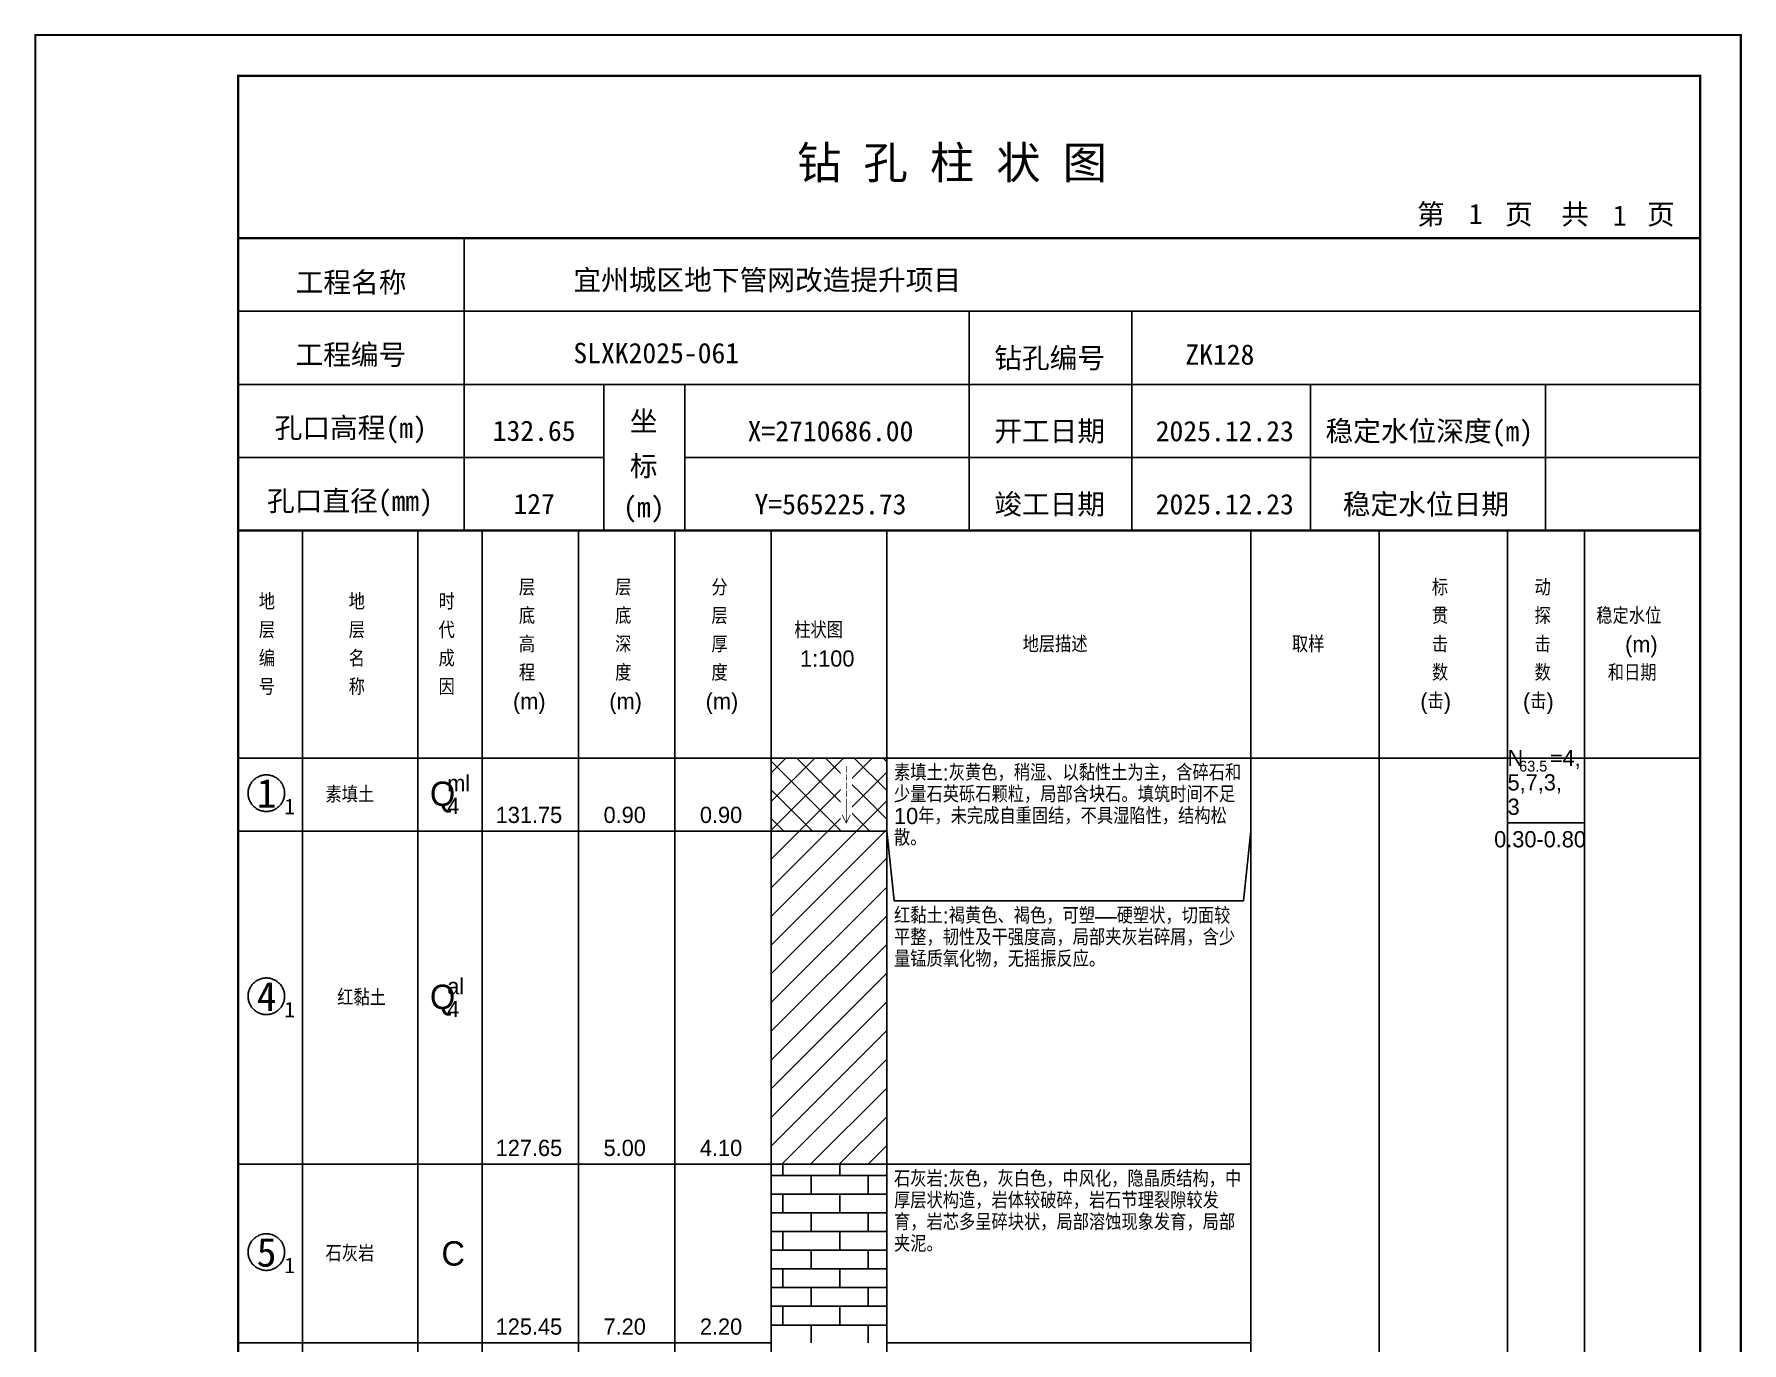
# Model space of a CAD drawing. Header units: millimetres. Extents: x 12489 to 89920, y 4630 to 4927.
# Drawn here: x 62869.3 to 63079.6, y 4765.7 to 4926.8 of the extents above; entities that cross this region are included whole.
import ezdxf
from ezdxf.enums import TextEntityAlignment as Align

# ---------------------------------------------------------------- set-up
doc = ezdxf.new("R2010")
doc.units = ezdxf.units.MM
doc.layers.add('ZZT_TC', color=7, linetype='Continuous')
doc.styles.add('成果图图块', font='', dxfattribs={"height": 2.5})
doc.styles.add('成果图模板', font='')
doc.styles.add('成果图模板标题', font='simhei.ttf')
doc.styles.add('成果图表体', font='Comfont.shx', dxfattribs={"height": 2, "bigfont": 'Hztxt12a.shx'})
doc.styles.get('成果图图块').set_extended_font_data('FangSong_GB2312')
doc.styles.get('成果图模板').set_extended_font_data('FangSong_GB2312')

# ---------------------------------------------------------------- blocks, each defined once
blk = doc.blocks.new('DCBH-1-1-1468', base_point=(0.3, -0.11))
at = {"layer": 'ZZT_TC', "color": 7}
blk.add_polyline3d([(-0.19, 2.31, 0), (-0.3, 2.31, 0), (-0.41, 2.3, 0), (-0.52, 2.29, 0), (-0.63, 2.27, 0), (-0.73, 2.24, 0), (-0.84, 2.21, 0), (-0.95, 2.18, 0), (-1.05, 2.14, 0), (-1.15, 2.09, 0), (-1.25, 2.04, 0), (-1.35, 1.99, 0), (-1.44, 1.93, 0), (-1.53, 1.87, 0), (-1.62, 1.8, 0), (-1.7, 1.73, 0), (-1.78, 1.65, 0), (-1.86, 1.57, 0), (-1.93, 1.49, 0), (-2, 1.4, 0), (-2.06, 1.31, 0), (-2.12, 1.22, 0), (-2.17, 1.12, 0), (-2.22, 1.02, 0), (-2.27, 0.92, 0), (-2.31, 0.82, 0), (-2.34, 0.71, 0), (-2.37, 0.61, 0), (-2.4, 0.5, 0), (-2.41, 0.39, 0), (-2.43, 0.28, 0), (-2.44, 0.17, 0), (-2.44, 0.06, 0), (-2.44, -0.05, 0), (-2.43, -0.16, 0), (-2.41, -0.27, 0), (-2.4, -0.38, 0), (-2.37, -0.49, 0), (-2.34, -0.6, 0), (-2.31, -0.7, 0), (-2.27, -0.8, 0), (-2.22, -0.9, 0), (-2.17, -1, 0), (-2.12, -1.1, 0), (-2.06, -1.19, 0), (-2, -1.28, 0), (-1.93, -1.37, 0), (-1.86, -1.45, 0), (-1.78, -1.53, 0), (-1.7, -1.61, 0), (-1.62, -1.68, 0), (-1.53, -1.75, 0), (-1.44, -1.81, 0), (-1.35, -1.87, 0), (-1.25, -1.93, 0), (-1.15, -1.98, 0), (-1.05, -2.02, 0), (-0.95, -2.06, 0), (-0.84, -2.1, 0), (-0.73, -2.13, 0), (-0.63, -2.15, 0), (-0.52, -2.17, 0), (-0.41, -2.18, 0), (-0.3, -2.19, 0), (-0.19, -2.19, 0), (-0.08, -2.19, 0), (0.03, -2.18, 0), (0.14, -2.17, 0), (0.25, -2.15, 0), (0.36, -2.13, 0), (0.47, -2.1, 0), (0.57, -2.06, 0), (0.67, -2.02, 0), (0.77, -1.98, 0), (0.87, -1.93, 0), (0.97, -1.87, 0), (1.06, -1.81, 0), (1.15, -1.75, 0), (1.24, -1.68, 0), (1.32, -1.61, 0), (1.4, -1.53, 0), (1.48, -1.45, 0), (1.55, -1.37, 0), (1.62, -1.28, 0), (1.68, -1.19, 0), (1.74, -1.1, 0), (1.8, -1, 0), (1.85, -0.9, 0), (1.89, -0.8, 0), (1.93, -0.7, 0), (1.97, -0.6, 0), (2, -0.49, 0), (2.02, -0.38, 0), (2.04, -0.27, 0), (2.05, -0.16, 0), (2.06, -0.05, 0), (2.06, 0.06, 0), (2.06, 0.17, 0), (2.05, 0.28, 0), (2.04, 0.39, 0), (2.02, 0.5, 0), (2, 0.61, 0), (1.97, 0.71, 0), (1.93, 0.82, 0), (1.89, 0.92, 0), (1.85, 1.02, 0), (1.8, 1.12, 0), (1.74, 1.22, 0), (1.68, 1.31, 0), (1.62, 1.4, 0), (1.55, 1.49, 0), (1.48, 1.57, 0), (1.4, 1.65, 0), (1.32, 1.73, 0), (1.24, 1.8, 0), (1.15, 1.87, 0), (1.06, 1.93, 0), (0.97, 1.99, 0), (0.87, 2.04, 0), (0.77, 2.09, 0), (0.67, 2.14, 0), (0.57, 2.18, 0), (0.47, 2.21, 0), (0.36, 2.24, 0), (0.25, 2.27, 0), (0.14, 2.29, 0), (0.03, 2.3, 0), (-0.08, 2.31, 0), (-0.19, 2.31, 0)], dxfattribs=at)
at = {"style": '成果图图块'}
blk.add_text('1', height=3.57, dxfattribs=at).set_placement((-0.16, -1.74), align=Align.CENTER)
blk.add_text('1', height=1.91, dxfattribs=at).set_placement((2.03, -2.53))
blk = doc.blocks.new('DCBH-1-1-1469', base_point=(0.3, -0.11))
at = {"layer": 'ZZT_TC', "color": 7}
blk.add_polyline3d([(-0.19, 2.31, 0), (-0.3, 2.31, 0), (-0.41, 2.3, 0), (-0.52, 2.29, 0), (-0.63, 2.27, 0), (-0.73, 2.24, 0), (-0.84, 2.21, 0), (-0.95, 2.18, 0), (-1.05, 2.14, 0), (-1.15, 2.09, 0), (-1.25, 2.04, 0), (-1.35, 1.99, 0), (-1.44, 1.93, 0), (-1.53, 1.87, 0), (-1.62, 1.8, 0), (-1.7, 1.73, 0), (-1.78, 1.65, 0), (-1.86, 1.57, 0), (-1.93, 1.49, 0), (-2, 1.4, 0), (-2.06, 1.31, 0), (-2.12, 1.22, 0), (-2.17, 1.12, 0), (-2.22, 1.02, 0), (-2.27, 0.92, 0), (-2.31, 0.82, 0), (-2.34, 0.71, 0), (-2.37, 0.61, 0), (-2.4, 0.5, 0), (-2.41, 0.39, 0), (-2.43, 0.28, 0), (-2.44, 0.17, 0), (-2.44, 0.06, 0), (-2.44, -0.05, 0), (-2.43, -0.16, 0), (-2.41, -0.27, 0), (-2.4, -0.38, 0), (-2.37, -0.49, 0), (-2.34, -0.6, 0), (-2.31, -0.7, 0), (-2.27, -0.8, 0), (-2.22, -0.9, 0), (-2.17, -1, 0), (-2.12, -1.1, 0), (-2.06, -1.19, 0), (-2, -1.28, 0), (-1.93, -1.37, 0), (-1.86, -1.45, 0), (-1.78, -1.53, 0), (-1.7, -1.61, 0), (-1.62, -1.68, 0), (-1.53, -1.75, 0), (-1.44, -1.81, 0), (-1.35, -1.87, 0), (-1.25, -1.93, 0), (-1.15, -1.98, 0), (-1.05, -2.02, 0), (-0.95, -2.06, 0), (-0.84, -2.1, 0), (-0.73, -2.13, 0), (-0.63, -2.15, 0), (-0.52, -2.17, 0), (-0.41, -2.18, 0), (-0.3, -2.19, 0), (-0.19, -2.19, 0), (-0.08, -2.19, 0), (0.03, -2.18, 0), (0.14, -2.17, 0), (0.25, -2.15, 0), (0.36, -2.13, 0), (0.47, -2.1, 0), (0.57, -2.06, 0), (0.67, -2.02, 0), (0.77, -1.98, 0), (0.87, -1.93, 0), (0.97, -1.87, 0), (1.06, -1.81, 0), (1.15, -1.75, 0), (1.24, -1.68, 0), (1.32, -1.61, 0), (1.4, -1.53, 0), (1.48, -1.45, 0), (1.55, -1.37, 0), (1.62, -1.28, 0), (1.68, -1.19, 0), (1.74, -1.1, 0), (1.8, -1, 0), (1.85, -0.9, 0), (1.89, -0.8, 0), (1.93, -0.7, 0), (1.97, -0.6, 0), (2, -0.49, 0), (2.02, -0.38, 0), (2.04, -0.27, 0), (2.05, -0.16, 0), (2.06, -0.05, 0), (2.06, 0.06, 0), (2.06, 0.17, 0), (2.05, 0.28, 0), (2.04, 0.39, 0), (2.02, 0.5, 0), (2, 0.61, 0), (1.97, 0.71, 0), (1.93, 0.82, 0), (1.89, 0.92, 0), (1.85, 1.02, 0), (1.8, 1.12, 0), (1.74, 1.22, 0), (1.68, 1.31, 0), (1.62, 1.4, 0), (1.55, 1.49, 0), (1.48, 1.57, 0), (1.4, 1.65, 0), (1.32, 1.73, 0), (1.24, 1.8, 0), (1.15, 1.87, 0), (1.06, 1.93, 0), (0.97, 1.99, 0), (0.87, 2.04, 0), (0.77, 2.09, 0), (0.67, 2.14, 0), (0.57, 2.18, 0), (0.47, 2.21, 0), (0.36, 2.24, 0), (0.25, 2.27, 0), (0.14, 2.29, 0), (0.03, 2.3, 0), (-0.08, 2.31, 0), (-0.19, 2.31, 0)], dxfattribs=at)
at = {"style": '成果图图块'}
blk.add_text('4', height=3.57, dxfattribs=at).set_placement((-0.16, -1.74), align=Align.CENTER)
blk.add_text('1', height=1.91, dxfattribs=at).set_placement((2.03, -2.53))
blk = doc.blocks.new('DCBH-1-1-1470', base_point=(0.3, -0.11))
at = {"layer": 'ZZT_TC', "color": 7}
blk.add_polyline3d([(-0.19, 2.31, 0), (-0.3, 2.31, 0), (-0.41, 2.3, 0), (-0.52, 2.29, 0), (-0.63, 2.27, 0), (-0.73, 2.24, 0), (-0.84, 2.21, 0), (-0.95, 2.18, 0), (-1.05, 2.14, 0), (-1.15, 2.09, 0), (-1.25, 2.04, 0), (-1.35, 1.99, 0), (-1.44, 1.93, 0), (-1.53, 1.87, 0), (-1.62, 1.8, 0), (-1.7, 1.73, 0), (-1.78, 1.65, 0), (-1.86, 1.57, 0), (-1.93, 1.49, 0), (-2, 1.4, 0), (-2.06, 1.31, 0), (-2.12, 1.22, 0), (-2.17, 1.12, 0), (-2.22, 1.02, 0), (-2.27, 0.92, 0), (-2.31, 0.82, 0), (-2.34, 0.71, 0), (-2.37, 0.61, 0), (-2.4, 0.5, 0), (-2.41, 0.39, 0), (-2.43, 0.28, 0), (-2.44, 0.17, 0), (-2.44, 0.06, 0), (-2.44, -0.05, 0), (-2.43, -0.16, 0), (-2.41, -0.27, 0), (-2.4, -0.38, 0), (-2.37, -0.49, 0), (-2.34, -0.6, 0), (-2.31, -0.7, 0), (-2.27, -0.8, 0), (-2.22, -0.9, 0), (-2.17, -1, 0), (-2.12, -1.1, 0), (-2.06, -1.19, 0), (-2, -1.28, 0), (-1.93, -1.37, 0), (-1.86, -1.45, 0), (-1.78, -1.53, 0), (-1.7, -1.61, 0), (-1.62, -1.68, 0), (-1.53, -1.75, 0), (-1.44, -1.81, 0), (-1.35, -1.87, 0), (-1.25, -1.93, 0), (-1.15, -1.98, 0), (-1.05, -2.02, 0), (-0.95, -2.06, 0), (-0.84, -2.1, 0), (-0.73, -2.13, 0), (-0.63, -2.15, 0), (-0.52, -2.17, 0), (-0.41, -2.18, 0), (-0.3, -2.19, 0), (-0.19, -2.19, 0), (-0.08, -2.19, 0), (0.03, -2.18, 0), (0.14, -2.17, 0), (0.25, -2.15, 0), (0.36, -2.13, 0), (0.47, -2.1, 0), (0.57, -2.06, 0), (0.67, -2.02, 0), (0.77, -1.98, 0), (0.87, -1.93, 0), (0.97, -1.87, 0), (1.06, -1.81, 0), (1.15, -1.75, 0), (1.24, -1.68, 0), (1.32, -1.61, 0), (1.4, -1.53, 0), (1.48, -1.45, 0), (1.55, -1.37, 0), (1.62, -1.28, 0), (1.68, -1.19, 0), (1.74, -1.1, 0), (1.8, -1, 0), (1.85, -0.9, 0), (1.89, -0.8, 0), (1.93, -0.7, 0), (1.97, -0.6, 0), (2, -0.49, 0), (2.02, -0.38, 0), (2.04, -0.27, 0), (2.05, -0.16, 0), (2.06, -0.05, 0), (2.06, 0.06, 0), (2.06, 0.17, 0), (2.05, 0.28, 0), (2.04, 0.39, 0), (2.02, 0.5, 0), (2, 0.61, 0), (1.97, 0.71, 0), (1.93, 0.82, 0), (1.89, 0.92, 0), (1.85, 1.02, 0), (1.8, 1.12, 0), (1.74, 1.22, 0), (1.68, 1.31, 0), (1.62, 1.4, 0), (1.55, 1.49, 0), (1.48, 1.57, 0), (1.4, 1.65, 0), (1.32, 1.73, 0), (1.24, 1.8, 0), (1.15, 1.87, 0), (1.06, 1.93, 0), (0.97, 1.99, 0), (0.87, 2.04, 0), (0.77, 2.09, 0), (0.67, 2.14, 0), (0.57, 2.18, 0), (0.47, 2.21, 0), (0.36, 2.24, 0), (0.25, 2.27, 0), (0.14, 2.29, 0), (0.03, 2.3, 0), (-0.08, 2.31, 0), (-0.19, 2.31, 0)], dxfattribs=at)
at = {"style": '成果图图块'}
blk.add_text('5', height=3.57, dxfattribs=at).set_placement((-0.16, -1.74), align=Align.CENTER)
blk.add_text('1', height=1.91, dxfattribs=at).set_placement((2.03, -2.53))
blk = doc.blocks.new('zztGLdt.dwg', base_point=(0.5, 0))
blk.add_wipeout([(-0.2, -0.2), (1.2, -0.2), (1.2, 3.2), (-0.2, 3.2)])
at = {"color": 7, "const_width": 0.1}
for points in [[(0.5, 3), (0.5, 0)], [(0, 1), (0.5, 0), (1, 1)]]:
    blk.add_lwpolyline(points, dxfattribs=at)
blk = doc.blocks.new('钻孔柱状图路桥昇龙制图梁世成校核莫家里.dwg230', base_point=(25, 236))
for p, q in [((52.82, 236), (52.82, 272)), ((25, 263), (205, 263)), ((115, 236), (115, 263)), ((135, 236), (135, 263)), ((25, 254), (205, 254)), ((70, 236), (70, 254)), ((80, 236), (80, 254)), ((157, 236), (157, 254)), ((185.95, 236), (185.95, 254)), ((25, 245), (70, 245)), ((80, 245), (205, 245))]:
    blk.add_line(p, q)
for points, const_width in [([(0, 0), (210, 0), (210, 297), (0, 297)], 0.25), ([(25, 5), (205, 5), (205, 292), (25, 292)], 0.3)]:
    blk.add_lwpolyline(points, close=True, dxfattribs=dict(const_width=const_width))
at = {"const_width": 0.3}
for points in [[(25, 272), (205, 272)], [(25, 236), (205, 236)]]:
    blk.add_lwpolyline(points, dxfattribs=at)
for s, height, style, p in [('钻 孔 柱 状 图', 4, '成果图模板标题', (93.8, 279.31)), ('第', 2.5, '成果图模板', (170.12, 273.7)), ('页', 2.5, '成果图模板', (180.96, 273.7)), ('共', 2.5, '成果图模板', (187.88, 273.7)), ('页', 2.5, '成果图模板', (198.44, 273.7)), ('工程名称', 2.5, '成果图模板', (32.07, 265.32)), ('宜州城区地下管网改造提升项目', 2.5, '成果图模板', (66.26, 265.61)), ('工程编号', 2.5, '成果图模板', (32.05, 256.41)), ('SLXK2025-061', 2.5, '成果图模板', (66.26, 256.61)), ('钻孔编号', 2.5, '成果图模板', (118.08, 256)), ('ZK128', 2.5, '成果图模板', (141.61, 256.43)), ('孔口高程(m)', 2.5, '成果图模板', (29.48, 247.41)), ('坐', 2.5, '成果图模板', (73.21, 248.24)), ('开工日期', 2.5, '成果图模板', (118.08, 247)), ('稳定水位深度(m)', 2.5, '成果图模板', (158.86, 247)), ('标', 2.5, '成果图模板', (73.21, 242.7)), ('孔口直径(mm)', 2.5, '成果图模板', (28.54, 238.41)), ('(m) ', 2.5, '成果图模板', (72.38, 237.65)), ('竣工日期', 2.5, '成果图模板', (118.08, 238)), ('稳定水位日期', 2.5, '成果图模板', (160.99, 238))]:
    blk.add_text(s, height=height, dxfattribs=dict(style=style)).set_placement(p)
at = {"style": '成果图模板'}
for s, p in [('1', (177.35, 273.74)), ('1', (195.08, 273.53)), ('132.65', (61.43, 247.04)), ('X=2710686.00', (97.92, 247)), ('2025.12.23', (146.46, 247)), ('127', (61.43, 238.04)), ('Y=565225.73', (97.92, 238)), ('2025.12.23', (146.46, 238))]:
    blk.add_text(s, height=2.5, dxfattribs=at).set_placement(p, align=Align.CENTER)

msp = doc.modelspace()

# ---------------------------------------------------------------- hatches: boundary and pattern name
at = {"linetype": 'Continuous'}
h = msp.add_hatch(dxfattribs=at)
h.set_pattern_fill('GKSTT', scale=0.5, style=0, pattern_type=2)
h.set_pattern_definition([(45, (0, 0), (-1.76776695, 1.76776695), []), (135, (0, 0), (-1.76776695, -1.76776695), [])])
h.paths.add_polyline_path([(62960.06, 4828.71), (62974.29, 4828.71), (62974.29, 4837.71), (62960.06, 4837.71)])
h = msp.add_hatch(dxfattribs=at)
h.set_pattern_fill('GKNXT', scale=0.5, style=0, pattern_type=2)
h.set_pattern_definition([(45, (0, 0), (-1.76776695, 1.76776695), [])])
h.paths.add_polyline_path([(62960.06, 4787.71), (62974.29, 4787.71), (62974.29, 4828.71), (62960.06, 4828.71)])
h = msp.add_hatch(dxfattribs=at)
h.set_pattern_fill('GKSHY', scale=0.5, style=0, pattern_type=2)
h.set_pattern_definition([(0, (0, 0), (0, 2.3), []), (90, (0, 0), (-3.5, 2.3), [2.3, -2.3])])
h.paths.add_polyline_path([(62960.06, 4765.71), (62974.29, 4765.71), (62974.29, 4787.71), (62960.06, 4787.71)])

# ---------------------------------------------------------------- linework, layer by layer
at = {"color": 0}
for p, q in [((62894.45, 4837.71), (62902.35, 4837.71)), ((62894.45, 4828.71), (62894.45, 4837.71)), ((62902.35, 4828.71), (62902.35, 4837.71)), ((62894.45, 4828.71), (62902.35, 4828.71)), ((62894.45, 4828.71), (62902.35, 4828.71)), ((62894.45, 4787.71), (62894.45, 4828.71)), ((62902.35, 4787.71), (62902.35, 4828.71)), ((62894.45, 4787.71), (62902.35, 4787.71)), ((62894.45, 4787.71), (62902.35, 4787.71)), ((62894.45, 4765.71), (62894.45, 4787.71)), ((62902.35, 4765.71), (62902.35, 4787.71)), ((62894.45, 4765.71), (62902.35, 4765.71))]:
    msp.add_line(p, q, dxfattribs=at)
for points in [[(62894.45, 4865.71), (62902.35, 4865.71)], [(62894.45, 4837.71), (62894.45, 4865.71)], [(62902.35, 4837.71), (62902.35, 4865.71)], [(62902.35, 4865.71), (62916.58, 4865.71)], [(62902.35, 4837.71), (62902.35, 4865.71)], [(62916.58, 4837.71), (62916.58, 4865.71)], [(62916.58, 4865.71), (62924.49, 4865.71)], [(62916.58, 4837.71), (62916.58, 4865.71)], [(62924.49, 4837.71), (62924.49, 4865.71)], [(62924.49, 4865.71), (62936.35, 4865.71)], [(62924.49, 4837.71), (62924.49, 4865.71)], [(62936.35, 4837.71), (62936.35, 4865.71)], [(62936.35, 4865.71), (62948.2, 4865.71)], [(62936.35, 4837.71), (62936.35, 4865.71)], [(62948.2, 4837.71), (62948.2, 4865.71)], [(62948.2, 4865.71), (62960.06, 4865.71)], [(62948.2, 4837.71), (62948.2, 4865.71)], [(62960.06, 4837.71), (62960.06, 4865.71)], [(62960.06, 4865.71), (62974.29, 4865.71)], [(62960.06, 4837.71), (62960.06, 4865.71)], [(62974.29, 4837.71), (62974.29, 4865.71)], [(62974.29, 4865.71), (63019.11, 4865.71)], [(62974.29, 4837.71), (62974.29, 4865.71)], [(63019.11, 4837.71), (63019.11, 4865.71)], [(63019.11, 4865.71), (63034.92, 4865.71)], [(63019.11, 4837.71), (63019.11, 4865.71)], [(63034.92, 4837.71), (63034.92, 4865.71)], [(63034.92, 4865.71), (63050.73, 4865.71)], [(63034.92, 4837.71), (63034.92, 4865.71)], [(63050.73, 4837.71), (63050.73, 4865.71)], [(63050.73, 4865.71), (63060.22, 4865.71)], [(63050.73, 4837.71), (63050.73, 4865.71)], [(63060.22, 4837.71), (63060.22, 4865.71)], [(63060.22, 4865.71), (63074.45, 4865.71)], [(63060.22, 4837.71), (63060.22, 4865.71)], [(63074.45, 4837.71), (63074.45, 4865.71)], [(62894.45, 4837.71), (62902.35, 4837.71)], [(62894.45, 4643.71), (62894.45, 4837.71)], [(62894.45, 4837.71), (62902.35, 4837.71)], [(62902.35, 4643.71), (62902.35, 4837.71)], [(62902.35, 4837.71), (62916.58, 4837.71)], [(62902.35, 4643.71), (62902.35, 4837.71)], [(62902.35, 4837.71), (62916.58, 4837.71)], [(62902.35, 4837.71), (62916.58, 4837.71)], [(62902.35, 4828.71), (62902.35, 4837.71)], [(62916.58, 4643.71), (62916.58, 4837.71)], [(62916.58, 4828.71), (62916.58, 4837.71)], [(62916.58, 4837.71), (62924.49, 4837.71)], [(62916.58, 4643.71), (62916.58, 4837.71)], [(62916.58, 4837.71), (62924.49, 4837.71)], [(62916.58, 4837.71), (62924.49, 4837.71)], [(62916.58, 4828.71), (62916.58, 4837.71)], [(62924.49, 4643.71), (62924.49, 4837.71)], [(62924.49, 4828.71), (62924.49, 4837.71)], [(62924.49, 4837.71), (62936.35, 4837.71)], [(62924.49, 4643.71), (62924.49, 4837.71)], [(62924.49, 4837.71), (62936.35, 4837.71)], [(62924.49, 4837.71), (62936.35, 4837.71)], [(62924.49, 4828.71), (62924.49, 4837.71)], [(62936.35, 4643.71), (62936.35, 4837.71)], [(62936.35, 4828.71), (62936.35, 4837.71)], [(62936.35, 4837.71), (62948.2, 4837.71)], [(62936.35, 4643.71), (62936.35, 4837.71)], [(62936.35, 4837.71), (62948.2, 4837.71)], [(62936.35, 4837.71), (62948.2, 4837.71)], [(62936.35, 4828.71), (62936.35, 4837.71)], [(62948.2, 4643.71), (62948.2, 4837.71)], [(62948.2, 4828.71), (62948.2, 4837.71)], [(62948.2, 4837.71), (62960.06, 4837.71)], [(62948.2, 4643.71), (62948.2, 4837.71)], [(62948.2, 4837.71), (62960.06, 4837.71)], [(62948.2, 4837.71), (62960.06, 4837.71)], [(62948.2, 4828.71), (62948.2, 4837.71)], [(62960.06, 4643.71), (62960.06, 4837.71)], [(62960.06, 4828.71), (62960.06, 4837.71)], [(62960.06, 4643.71), (62960.06, 4837.71)], [(62974.29, 4643.71), (62974.29, 4837.71)], [(62974.29, 4837.71), (63019.11, 4837.71)], [(62974.29, 4643.71), (62974.29, 4837.71)], [(62974.29, 4837.71), (63019.11, 4837.71)], [(62974.29, 4828.71), (62974.29, 4837.71)], [(63019.11, 4643.71), (63019.11, 4837.71)], [(63019.11, 4828.71), (63019.11, 4837.71)], [(63019.11, 4837.71), (63034.92, 4837.71)], [(63019.11, 4643.71), (63019.11, 4837.71)], [(63019.11, 4837.71), (63034.92, 4837.71)], [(63034.92, 4643.71), (63034.92, 4837.71)], [(63034.92, 4837.71), (63050.73, 4837.71)], [(63034.92, 4643.71), (63034.92, 4837.71)], [(63034.92, 4837.71), (63050.73, 4837.71)], [(63050.73, 4643.71), (63050.73, 4837.71)], [(63050.73, 4837.71), (63060.22, 4837.71)], [(63050.73, 4643.71), (63050.73, 4837.71)], [(63050.73, 4837.71), (63060.22, 4837.71)], [(63050.73, 4837.71), (63060.22, 4837.71)], [(63050.73, 4829.71), (63050.73, 4837.71)], [(63060.22, 4643.71), (63060.22, 4837.71)], [(63060.22, 4829.71), (63060.22, 4837.71)], [(63060.22, 4837.71), (63074.45, 4837.71)], [(63060.22, 4643.71), (63060.22, 4837.71)], [(63060.22, 4837.71), (63074.45, 4837.71)], [(63074.45, 4643.71), (63074.45, 4837.71)], [(63050.73, 4829.71), (63060.22, 4829.71)], [(62902.35, 4828.71), (62916.58, 4828.71)], [(62902.35, 4828.71), (62916.58, 4828.71)], [(62902.35, 4787.71), (62902.35, 4828.71)], [(62916.58, 4787.71), (62916.58, 4828.71)], [(62916.58, 4828.71), (62924.49, 4828.71)], [(62916.58, 4828.71), (62924.49, 4828.71)], [(62916.58, 4787.71), (62916.58, 4828.71)], [(62924.49, 4787.71), (62924.49, 4828.71)], [(62924.49, 4828.71), (62936.35, 4828.71)], [(62924.49, 4828.71), (62936.35, 4828.71)], [(62924.49, 4787.71), (62924.49, 4828.71)], [(62936.35, 4787.71), (62936.35, 4828.71)], [(62936.35, 4828.71), (62948.2, 4828.71)], [(62936.35, 4828.71), (62948.2, 4828.71)], [(62936.35, 4787.71), (62936.35, 4828.71)], [(62948.2, 4787.71), (62948.2, 4828.71)], [(62948.2, 4828.71), (62960.06, 4828.71)], [(62948.2, 4828.71), (62960.06, 4828.71)], [(62948.2, 4787.71), (62948.2, 4828.71)], [(62960.06, 4787.71), (62960.06, 4828.71)], [(62974.29, 4828.71), (62975.19, 4820.11)], [(62974.29, 4787.71), (62974.29, 4828.71)], [(63018.22, 4820.11), (63019.11, 4828.71)], [(63019.11, 4787.71), (63019.11, 4828.71)], [(62975.19, 4820.11), (63018.22, 4820.11)], [(62902.35, 4787.71), (62916.58, 4787.71)], [(62902.35, 4787.71), (62916.58, 4787.71)], [(62902.35, 4765.71), (62902.35, 4787.71)], [(62916.58, 4765.71), (62916.58, 4787.71)], [(62916.58, 4787.71), (62924.49, 4787.71)], [(62916.58, 4787.71), (62924.49, 4787.71)], [(62916.58, 4765.71), (62916.58, 4787.71)], [(62924.49, 4765.71), (62924.49, 4787.71)], [(62924.49, 4787.71), (62936.35, 4787.71)], [(62924.49, 4787.71), (62936.35, 4787.71)], [(62924.49, 4765.71), (62924.49, 4787.71)], [(62936.35, 4765.71), (62936.35, 4787.71)], [(62936.35, 4787.71), (62948.2, 4787.71)], [(62936.35, 4787.71), (62948.2, 4787.71)], [(62936.35, 4765.71), (62936.35, 4787.71)], [(62948.2, 4765.71), (62948.2, 4787.71)], [(62948.2, 4787.71), (62960.06, 4787.71)], [(62948.2, 4787.71), (62960.06, 4787.71)], [(62948.2, 4765.71), (62948.2, 4787.71)], [(62960.06, 4765.71), (62960.06, 4787.71)], [(62974.29, 4787.71), (63019.11, 4787.71)], [(62974.29, 4787.71), (63019.11, 4787.71)], [(62974.29, 4765.71), (62974.29, 4787.71)], [(63019.11, 4765.71), (63019.11, 4787.71)], [(62902.35, 4765.71), (62916.58, 4765.71)], [(62916.58, 4765.71), (62924.49, 4765.71)], [(62924.49, 4765.71), (62936.35, 4765.71)], [(62936.35, 4765.71), (62948.2, 4765.71)], [(62948.2, 4765.71), (62960.06, 4765.71)], [(62974.29, 4765.71), (63019.11, 4765.71)]]:
    msp.add_lwpolyline(points, dxfattribs=at)
at = {"color": 7, "flags": 128}
for points in [[(62960.06, 4828.71), (62974.29, 4828.71)], [(62960.06, 4787.71), (62974.29, 4787.71)]]:
    msp.add_lwpolyline(points, dxfattribs=at)

# ---------------------------------------------------------------- block references
for name, p in [('DCBH-1-1-1468', (62898.4, 4833.21)), ('DCBH-1-1-1469', (62898.4, 4808.21)), ('DCBH-1-1-1470', (62898.4, 4776.71))]:
    msp.add_blockref(name, p)

# ---------------------------------------------------------------- texts
at = {"color": 0, "style": '成果图表体'}
for s, height, p in [('层', 2, (62929, 4857.71)), ('层', 2, (62940.85, 4857.71)), ('分', 2, (62952.71, 4857.71)), ('标', 2, (63041.41, 4857.71)), ('动', 2, (63054.05, 4857.71)), ('地', 2, (62896.98, 4855.96)), ('地', 2, (62908.05, 4855.96)), ('时', 2, (62919.11, 4855.96)), ('底', 2, (62929, 4854.21)), ('底', 2, (62940.85, 4854.21)), ('层', 2, (62952.71, 4854.21)), ('贯', 2, (63041.41, 4854.21)), ('探', 2, (63054.05, 4854.21)), ('稳定水位', 2, (63061.65, 4854.21)), ('层', 2, (62896.98, 4852.46)), ('层', 2, (62908.05, 4852.46)), ('代', 2, (62919.11, 4852.46)), ('高', 2, (62929, 4850.71)), ('深', 2, (62940.85, 4850.71)), ('厚', 2, (62952.71, 4850.71)), ('柱状图', 2, (62962.91, 4852.46)), ('地层描述', 2, (62991.02, 4850.71)), ('取样', 2, (63024.18, 4850.71)), ('击', 2, (63041.41, 4850.71)), ('击', 2, (63054.05, 4850.71)), ('(m)', 2, (63065.2, 4850.71)), ('编', 2, (62896.98, 4848.96)), ('名', 2, (62908.05, 4848.96)), ('成', 2, (62919.11, 4848.96)), ('1:100', 2, (62963.62, 4848.96)), ('程', 2, (62929, 4847.21)), ('度', 2, (62940.85, 4847.21)), ('度', 2, (62952.71, 4847.21)), ('数', 2, (63041.41, 4847.21)), ('数', 2, (63054.05, 4847.21)), ('和日期', 2, (63063.07, 4847.21)), ('号', 2, (62896.98, 4845.46)), ('称', 2, (62908.05, 4845.46)), ('因', 2, (62919.11, 4845.46)), ('(m)', 2, (62928.28, 4843.71)), ('(m)', 2, (62940.14, 4843.71)), ('(m)', 2, (62952, 4843.71)), ('(击)', 2, (63039.99, 4843.71)), ('(击)', 2, (63052.63, 4843.71)), ('N', 2, (63050.73, 4836.71)), ('=4,', 2, (63055.94, 4836.71)), ('63.5', 1.333, (63052.15, 4836.04)), ('素填土', 2, (62905.2, 4832.21)), ('Q', 3, (62918.05, 4831.81)), ('ml', 2, (62920.18, 4833.61)), ('5,7,3,', 2, (63050.73, 4833.71)), ('4', 2, (62920.18, 4830.81)), ('131.75', 2, (62926.15, 4829.71)), ('0.90', 2, (62939.43, 4829.71)), ('0.90', 2, (62951.29, 4829.71)), ('3', 2, (63050.73, 4830.71)), ('0.30-0.80', 2, (63049.08, 4826.71)), ('al', 2, (62920.18, 4808.61)), ('红黏土', 2, (62906.63, 4807.21)), ('Q', 3, (62918.05, 4806.81)), ('4', 2, (62920.18, 4805.81)), ('127.65', 2, (62926.15, 4788.71)), ('5.00', 2, (62939.43, 4788.71)), ('4.10', 2, (62951.29, 4788.71)), ('石灰岩', 2, (62905.2, 4775.71)), ('C', 3, (62919.47, 4775.21)), ('125.45', 2, (62926.15, 4766.71)), ('7.20', 2, (62939.43, 4766.71)), ('2.20', 2, (62951.29, 4766.71))]:
    msp.add_text(s, height=height, dxfattribs=at).set_placement(p)
at = {"color": 0, "char_height": 2, "width": 43.0292, "attachment_point": 1, "line_spacing_factor": 0.8, "style": '成果图表体'}
for s, insert in [('素填土:灰黄色，稍湿、以黏性土为主，含碎石和少量石英砾石颗粒，局部含块石。填筑时间不足10年，未完成自重固结，不具湿陷性，结构松散。', (62975.19, 4836.91)), ('红黏土:褐黄色、褐色，可塑—硬塑状，切面较平整，韧性及干强度高，局部夹灰岩碎屑，含少量锰质氧化物，无摇振反应。', (62975.19, 4819.31)), ('石灰岩:灰色，灰白色，中风化，隐晶质结构，中厚层状构造，岩体较破碎，岩石节理裂隙较发育，岩芯多呈碎块状，局部溶蚀现象发育，局部夹泥。', (62975.19, 4786.91))]:
    msp.add_mtext(s, dxfattribs=dict(at, insert=insert))

# ---------------------------------------------------------------- next in the draw order: block references
msp.add_blockref('zztGLdt.dwg', (62969.31, 4833.71))

# ---------------------------------------------------------------- next in the draw order: linework, layer by layer
at = {"color": 0}
msp.add_lwpolyline([(62960.06, 4837.71), (62974.29, 4837.71)], dxfattribs=at)
msp.add_lwpolyline([(62960.06, 4837.71), (62974.29, 4837.71)], dxfattribs=at)

# ---------------------------------------------------------------- next in the draw order: block references
msp.add_blockref('zztGLdt.dwg', (62969.31, 4832.71))

# ---------------------------------------------------------------- next in the draw order: block references
msp.add_blockref('zztGLdt.dwg', (62969.31, 4831.71))

# ---------------------------------------------------------------- next in the draw order: block references
msp.add_blockref('zztGLdt.dwg', (62969.31, 4830.71))

# ---------------------------------------------------------------- next in the draw order: block references
msp.add_blockref('zztGLdt.dwg', (62969.31, 4829.71))

# ---------------------------------------------------------------- next in the draw order: block references
msp.add_blockref('钻孔柱状图路桥昇龙制图梁世成校核莫家里.dwg230', (62894.45, 4865.71))

doc.saveas('drawing.dxf')
